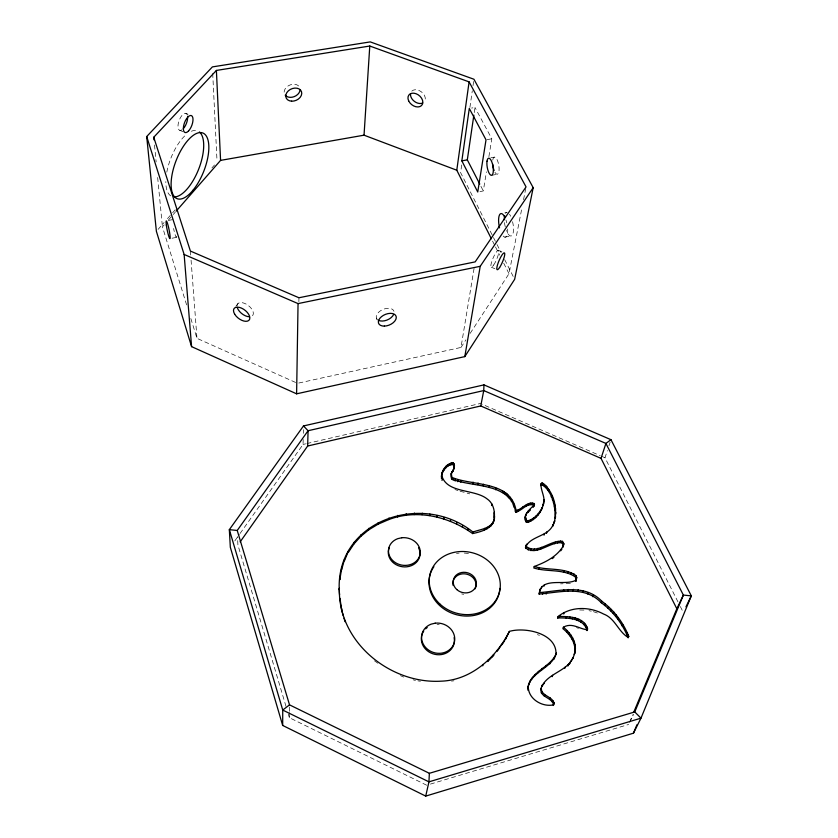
<?xml version="1.0" encoding="UTF-8"?>
<svg xmlns="http://www.w3.org/2000/svg" width="838" height="838" viewBox="0 0 838 838"><rect width="100%" height="100%" fill="white"/><g stroke="black" fill="none" stroke-linecap="round" stroke-linejoin="round"><path stroke-width="0.63" stroke-dasharray="4.19 3.14" d="M426.689 785.216L289.361 717.674L289.435 712.551M289.445 711.263L289.529 704.863M298.883 301.649L298.946 297.762M240.077 533.481L303.063 444.433L303.178 439.5M303.325 433.34L303.408 429.643M461.707 164.96L460.617 172.638L492.912 236.421M469.919 107.39L472.297 90.755M473.02 85.644L473.753 80.521M474.235 112.575L474.978 107.463L471.564 108.06M479.975 191.577L483.306 190.938L486.417 171.863M488.9 156.591L491.801 138.783L474.978 107.463M298.799 383.029L460.984 347.445L474.318 266.987M470.17 333.346L509.012 273.691L522.043 207.332M523.551 199.674L525.803 188.183M677.973 601.883L604.984 457.747L607.382 450.53M608.975 445.711L610.169 442.097M629.663 722.042L632.669 714.814M629.767 722.178L633.654 714.206M460.984 347.445L465.928 339.851M234.829 540.898L239.322 534.539M235.876 306.258L238.002 303.534M158.099 229.371L164.08 222.541M167.495 218.634L171.769 213.753M172.628 212.779L175.194 209.856M211.941 167.904L214.507 164.981M186.612 304.896L162.436 226.847L164.154 224.888M168.428 220.006L175.268 212.182M430.428 784.096L628.657 724.451M303.063 444.433L305.619 443.847M306.886 443.543L480.373 403.487L600.197 455.663M504.874 237.154L510.614 236.002M504.822 212.894L507.126 212.443A11.973 4.117 79.4 0 0 505.241 213.795M491.613 175.32L497.363 174.241M172.062 238.222L176.389 237.405M168.459 220.415L172.796 219.619M490.859 157.774L494.315 157.135M487.171 139.621L491.801 138.783M451.535 681.116L453.945 680.791M570.364 583.426L560.57 583.856M579.718 609.991L584.453 610.095M417.932 680.865L420.404 681.242M589.02 610.672L591.219 611.174M460.104 491.204L469.772 493.875M413.113 679.796L415.459 680.477M454.94 489.518L457.904 490.534M593.409 611.667L597.452 613.06M537.388 634.617L539.452 635.351M576.523 627.599L578.471 628.364M185.889 113.381L188.037 114.251M179.782 130.361L182.998 131.671M498.369 250.321L501.931 251.819M491.351 267.217L494.902 268.726M400.417 675.658L403.717 677.062M601.391 456.186L604.984 457.747M190.834 318.524L196.972 338.343L297.532 383.312M374.46 660.805L378.535 663.717M480.939 186.34L483.306 190.938M493.498 237.583L496.442 243.376M497.028 244.539L501.134 252.657M504.665 259.612L513.464 277.011M680.33 606.534L682.677 611.174M492.576 241.135L494.923 245.785M495.509 246.948L499.616 255.087M503.732 263.226L509.012 273.691M376.409 318.094L377.257 320.126M286.009 706.413L237.919 545.056L237.521 536.55M288.241 713.924L289.361 717.674M154.506 145.037L156.14 161.912M157.659 177.499L162.436 226.847M190.394 251.065L190.687 254.982M191.074 260.189L196.972 338.343M212.705 73.419L217.011 160.749M411.793 91.133A8.244 5.908 38.3 0 1 421.336 91.813A8.244 5.908 38.3 0 1 424.866 100.927M492.744 160.152A8.684 2.954 80.3 0 1 497.081 159.649A8.684 2.954 80.3 0 1 498.757 172.293A8.684 2.954 80.3 0 1 494.116 170.533M182.076 129.764A9.019 3.928 -69.5 0 1 177.97 126.454A9.019 3.928 -69.5 0 1 181.898 115.518A9.019 3.928 -69.5 0 1 187.345 115.11M176.671 236.243A9.082 1.006 78.4 0 1 173.581 228.502M507.692 229.004A11.983 4.064 79.4 0 1 502.538 235.248M505.922 219.923A11.983 4.064 79.4 0 1 506.781 222.856M237.028 306.142A9.48 5.206 37.5 0 1 248.132 305.367A9.48 5.206 37.5 0 1 251.065 316.534M284.145 92.149A8.275 6.191 -23.2 0 1 290.126 84.931A8.275 6.191 -23.2 0 1 299.103 86.461M512.573 221.703A11.973 4.117 79.4 0 1 512.28 235.143A11.973 4.117 79.4 0 1 506.393 230.492M505.241 226.731A11.973 4.117 79.4 0 1 504.403 221.672M509.494 214.266A11.973 4.117 79.4 0 1 510.667 216.246M377.184 319.372A9.417 5.677 -22.9 0 1 382.285 309.756A9.417 5.677 -22.9 0 1 393.975 311.307M170.743 195.893A35.238 14.948 -68.6 0 1 165.83 181.595M166.814 172.146A35.238 14.948 -68.6 0 1 186.507 134.321M191.399 131.252A35.238 14.948 -68.6 0 1 198.313 131.21M456.511 553.394A35.772 31.205 15.2 0 1 459.088 553.122M464.294 553.08A35.772 31.205 15.2 0 1 469.982 553.813M463.707 594.299A11.69 10.192 15.2 0 1 461.696 593.901M437.059 624.509A16.666 15 15.4 0 1 439.206 624.645M493.697 265.007A9.155 1.886 -66.8 0 0 498.736 250.709A9.155 1.886 -66.8 0 0 492.105 260.597A9.155 1.886 -66.8 0 0 493.697 265.007"/><path stroke-width="1.26" d="M282.678 725.446L282.741 710.058L229.34 529.647L303.492 425.945L483.966 384.883L610.965 439.688L691.308 595.86L640.976 718.166L633.465 733.177L425.725 796.1L282.678 725.446L230.324 547.256L229.34 529.647L237.238 530.475L308.08 430.732L483.746 390.571L605.916 443.438L683.368 595.085L634.764 711.933L429.36 773.306L289.529 704.863L237.238 530.475M296.61 393.829L298.045 303.597L184.13 254.459L146.692 136.552L212.391 66.904L370.26 41.9L473.931 79.243L533.188 187.66L514.647 279.326L464.807 356.611L296.61 393.829L191.588 346.639L156.392 231.319L146.692 136.552M240.171 541.861L307.651 446.015L308.08 430.732L303.492 425.945M483.966 384.883L483.746 390.571L480.761 405.959L307.651 446.015M587.553 629.16C584.652 616.737 568.311 616.276 558.098 616.527L557.605 617.973C567.797 617.721 584.117 618.193 587.009 630.595L587.553 629.16L587.134 629.747C579.414 629.034 571.987 622.194 563.377 627.212L562.885 628.647C570.531 634.691 576.963 644.401 574.281 654.53C578.189 644.139 571.411 633.476 563.377 627.212M429.36 773.306L428.951 781.854L425.725 796.1M339.589 594.781C332.183 521.466 421.147 490.45 472.946 532.046C480.226 529.27 491.728 528.652 494.116 519.424C495.258 512.07 493.655 503.261 487.056 498.872C474.182 488.638 446.183 493.76 441.636 474.999L441.448 478.508M554.306 522.294L554.766 520.754L552.651 526.222C559.051 512.385 554.871 492.084 542.385 483.055L541.537 483.191L540.573 485.537L541.537 483.191M541.107 484.762L541.956 484.626C552.493 491.393 555.395 506.54 555.185 518.272L555.646 516.732M491.403 238.809L456.783 170.219L364.038 135.18L369.778 46.027L216.393 70.434L153.752 137.243L154.003 139.841M339.935 578.199L339.83 579.707L341.653 568.51M339.285 589.69L339.39 588.203C337.62 641.51 389.733 684.143 440.998 681.179C471.312 680.288 496.316 657.264 509.368 631.402C525.353 626.709 557.113 633.465 555.971 654.31C551.09 669.153 528.076 672.621 527.877 690.177M553.499 704.056L553.405 705.491L554.012 702.694C551.844 697.048 544.889 696.409 541.861 691.497L541.18 688.208L540.709 689.58L541.379 692.869C544.396 697.771 551.341 698.41 553.499 704.056L554.012 702.694M339.998 598.374L341.632 610.095L343.339 615.899M341.548 570.018L344.575 559.218M341.632 610.095L341.736 608.618M344.47 560.737L348.734 550.451M348.618 551.98L354.024 543.852L354.149 542.312M354.024 543.852L360.707 536.446L360.843 534.906M526.002 545.129L525.908 546.135C536.729 555.29 550.199 539.882 562.235 541.285L563.869 543.747L563 547.099L562.989 543.81L561.764 542.804C549.749 541.4 536.289 556.809 525.489 547.654C529.459 535.995 548.262 536.949 553.111 524.682M360.707 536.446L368.71 529.857L368.867 528.317M541.002 483.966C540.552 491.183 546.229 497.95 543.118 505.241L544.019 499.762M368.71 529.857L378.064 524.2L378.231 522.65M378.064 524.2L388.811 519.56L389 517.999M576.219 578.985L575.915 581.404L576.733 577.497L575.905 575.517C564.047 567.148 547.664 570.688 534.235 566.478L533.796 567.986C547.204 572.186 563.555 568.646 575.392 577.005L576.219 578.985L576.733 577.497M388.811 519.56C416.905 508.907 448.78 516.491 472.622 533.576C481.84 531.596 495.09 528.076 494.535 516.135M397.537 516.931L397.736 515.38M405.99 515.318L406.21 513.767M456.783 170.219L469.091 81.883L369.778 46.027M461.843 160.865L469.29 108.458L486.019 139.831L477.744 191.996L461.843 160.865L467.311 159.859L473.858 115.131M414.171 514.626L414.401 513.066M441.375 476.581C441.794 470.443 446.623 462.754 453.337 462.995L454.458 465.603L453.547 469.469L451.357 473.48L451.525 478.917C472.642 487.905 510.237 481.766 515.705 512.081C521.812 510.971 526.547 502.831 533.481 504.989L533.921 506.414L534.487 504.057L533.9 503.439C526.955 501.271 522.221 509.42 516.093 510.531C510.604 480.184 472.957 486.333 451.808 477.335L451.357 473.48M453.264 471.061L454.364 464.346M422.059 514.741L422.3 513.181M539.106 594.058L539.567 592.581C560.413 590.916 585.029 583.657 601.894 601.296C613.908 610.095 623.357 622.613 628.772 636.398L628.154 637.823C622.749 624.059 613.322 611.551 601.328 602.763C584.495 585.134 559.931 592.393 539.106 594.058C541.159 575.685 565.514 586.684 576.429 579.927M539.567 592.581L540.101 589.072M429.653 515.569L429.904 514.019M441.961 473.145L441.689 474.727C443.312 469.95 447.513 464.147 453.054 464.587L454.081 465.938M442.317 472.988L442.579 471.396M443.134 471.385L443.407 469.793M442.024 480.467L442.296 478.886M444.067 469.961L444.339 468.369M436.912 517.025L437.185 515.475M445.847 467.803L446.12 466.211M464.807 356.611L480.216 266.316L533.188 187.66M447.911 466.085L448.183 464.493M450.174 464.849L450.446 463.257M451.253 464.514L451.525 462.922M452.227 464.409L452.51 462.817M451.074 475.073L451.692 472.15M453.054 464.587L453.337 462.995M451.106 477.031L451.389 475.45M451.986 471.48L451.41 473.732M443.847 519.015L444.119 517.465M453.693 465.08L453.976 463.487M452.625 471.721L452.908 470.139M451.525 478.917L451.808 477.335M453.913 468.882L454.458 465.603M453.107 480.143L453.389 478.561M455.181 481.033L455.463 479.451M450.415 521.435L450.697 519.885M457.737 481.672L458.03 480.09M460.774 482.154L461.078 480.572M456.605 524.19L456.899 522.65M462.387 527.196L462.691 525.656M472.789 483.704L473.114 482.133M628.772 636.398L627.997 637.33C618.14 631.412 614.987 618.151 603.57 614.034C589.46 606.45 570.95 606.157 558.098 616.527M467.73 530.36L468.054 528.82M477.754 484.594L478.089 483.013M472.622 533.576L472.946 532.046M483.212 485.82L483.547 484.249M489.141 487.496L489.486 485.925M484.395 529.92L484.741 528.38M491.571 505.555L491.927 503.994M495.572 489.727L495.928 488.156M486.993 528.82L487.339 527.28M489.298 527.479L489.654 525.939M493.928 513.694L494.294 512.144M491.246 525.782L491.602 524.232M492.754 523.645L493.111 522.095M493.76 520.974L494.116 519.424M502.496 492.608L502.863 491.037M543.558 503.68C541.673 511.976 535.597 520.126 527.165 522.42L526.243 522.116C522.074 515.202 530.129 509.095 534.34 504.853M527.814 688.092C529.962 671.102 551.195 667.582 556.463 652.896M503.973 493.383L504.34 491.812M505.387 494.347L505.764 492.786M506.749 495.488L507.126 493.917M508.038 496.787L508.415 495.227M509.253 498.233L509.63 496.672M511.442 501.522L511.829 499.961M513.285 505.251L513.673 503.69M514.05 507.241L514.438 505.691M515.255 511.442L515.642 509.892M515.705 512.081L516.093 510.531M516.512 512.112L516.899 510.562M517.622 511.651L518.02 510.101M522.336 508.53L522.744 506.98M482.74 665.843L483.107 664.44M526.117 506.173L526.526 504.612M528.055 505.262L528.464 503.701M525.866 514.563L525.457 516.114L526.809 512.783M525.017 518.01L525.426 516.47L526.652 520.566L526.243 522.116M525.216 520.01L525.636 518.471M488.051 660.135L487.674 661.538L493.991 654.991M528.108 511.117L527.689 512.667L530.444 510.017M529.962 504.686L530.37 503.125M531.784 504.549L532.203 502.999M527.165 522.42L527.573 520.88C534.319 519.214 539.358 513.327 542.354 507.315L541.914 508.876M528.726 522.084L529.145 520.545M533.481 504.989L533.9 503.439M492.461 656.751L492.849 655.337M533.209 507.367L533.628 505.806M534.057 505.618L534.487 504.057M530.768 521.142L531.187 519.591M541.956 484.626L542.385 483.055M533.104 519.623L533.534 518.083M525.489 547.654L525.908 546.135M497.049 651.461L497.447 650.047M526.306 545.632L526.725 544.113M543.024 485.024L543.453 483.463M526.096 548.649L526.515 547.13M535.566 517.601L535.995 516.051M544.239 485.872L544.669 484.301M545.496 487.046L545.936 485.474M501.773 644.286L497.772 650.508M537.965 515.098L538.405 513.547M528.223 550.053L528.642 548.534M540.143 512.175L540.583 510.625M546.743 488.46L547.183 486.888M505.764 638.064L505.366 639.499L509.368 631.402M547.874 490L548.314 488.439M530.873 550.639L531.302 549.12M548.806 491.571L549.246 490.01M533.953 550.545L534.393 549.026M551.257 497.007L551.708 495.447M537.336 549.906L537.776 548.387M552.378 499.783L552.829 498.222M544.019 535.178L544.47 533.659M553.478 502.978L553.928 501.417M540.908 548.88L541.348 547.361M546.47 533.408L546.921 531.879M554.431 506.508L554.892 504.958M555.123 510.29L555.573 508.739M538.729 568.971L539.18 567.473M555.416 514.239L555.877 512.699M554.808 543.736L555.28 542.217M541.348 587.972L541.809 586.495M543.998 586.171L544.459 584.694M557.637 542.909L558.108 541.39M542.469 594.289L542.919 592.822M559.994 542.553L560.465 541.034M561.764 542.804L562.235 541.285M546.135 594.069L546.596 592.602M562.989 543.81L563.471 542.291M563.387 545.266L563.869 543.747M563.429 572.354L563.922 570.867M633.675 712.394L676.832 608.755L601.024 458.376L605.916 443.438L610.965 439.688M528.548 684.981L529.008 683.599M530.025 681.881L530.475 680.498M532.14 678.801L532.601 677.418M567.462 573.161L567.955 571.673M534.843 675.753L535.314 674.36M563.262 591.377L563.754 589.9M570.888 574.166L571.39 572.679M538.048 672.725L538.52 671.332M567.986 590.926L568.489 589.449M573.569 575.423L574.082 573.936M541.673 669.73L542.144 668.336M540.709 689.58C545.014 673.49 566.54 672.327 573.098 657.694L567.818 665.99L568.342 664.597M575.392 577.005L575.905 575.517M563.754 614.034L564.246 612.578M545.632 666.776L546.114 665.382M572.825 590.821L573.339 589.355M542.312 684.897L541.83 686.28L544.375 683.001M549.864 663.864L550.346 662.47M566.153 618.182L566.656 616.726M541.379 692.869L541.861 691.497M577.759 591.219L578.272 589.743M554.148 659.045L554.641 657.641M569.505 618.475L570.008 617.019M566.519 631.978L567.033 630.543M544.25 696.106L544.731 694.744M572.323 618.873L572.836 617.428M552.148 676.675L552.64 675.292M582.745 592.246L583.279 590.769M568.426 634.02L568.939 632.596M574.69 619.376L575.214 617.931M570.374 636.503L570.898 635.078M576.67 619.973L577.193 618.528M587.773 594.027L588.307 592.56M549.707 699.259L550.199 697.897M578.325 620.644L578.849 619.198M572.186 639.394L572.71 637.969M580.944 622.163L581.478 620.728M573.663 642.662L574.187 641.238M552.347 701.993L552.85 700.641M564.822 668.326L565.336 666.933M592.812 596.719L593.356 595.252M574.638 646.287L575.161 644.872M569.578 663.937L570.102 662.533M584.159 624.75L584.694 623.304M574.899 650.257L575.434 648.842M572.993 657.956L574.805 653.127M585.689 626.793L586.233 625.358M586.631 628.437L587.176 627.002M587.05 629.694L587.585 628.259M601.328 602.763L601.894 601.296M604.858 605.528L605.424 604.072M607.979 608.22L608.556 606.764M610.766 610.881L611.352 609.425M613.29 613.573L613.877 612.128M615.626 616.37L616.213 614.924M617.836 619.324L618.434 617.889M633.465 733.177L636.953 724.713M622.173 625.986L622.781 624.551M626.897 634.073L627.505 632.638M627.809 636.325L628.427 634.9M676.832 608.755L683.368 595.085L691.308 595.86L685.945 606.848M563.482 545.58C557.417 556.359 545.444 562.382 534.235 566.478M502.035 644.673L504.696 640.536M539.651 590.549L540.782 588.831M560.706 550.807L561.889 549.236M176.116 211.207L220.572 160.383L364.038 135.18M553.908 704.13L552.776 705.009C541.673 706.989 528.202 698.724 528.275 686.71M289.529 704.863L282.741 710.058L428.951 781.854L640.976 718.166L634.764 711.933M552.2 558.632L553.918 557.343M557.605 617.973L560.685 616.003M298.045 303.597L480.216 266.316M526.652 520.566L527.573 520.88M480.761 405.959L601.024 458.376M469.091 81.883L526.055 186.905L475.167 261.885L298.946 297.762L190.394 251.065L153.752 137.243M467.311 159.859L479.755 184.035M344.02 618.214L345.046 621.702M184.13 254.459L191.588 346.639M493.991 514.7L494.169 517.685M216.393 70.434L220.572 160.383M199.413 131.954A35.238 14.948 -68.6 0 1 198.889 168.606A35.238 14.948 -68.6 0 1 174.493 196.951M422.645 103.043A8.244 5.908 38.3 0 1 414.464 101.45A8.244 5.908 38.3 0 1 410.494 93.94M494.116 170.533A8.684 2.954 80.3 0 1 492.681 164.154M187.628 116.702A9.019 3.928 -69.5 0 1 183.333 128.654M300.119 89.509A8.275 6.191 -23.2 0 1 294.148 96.663A8.275 6.191 -23.2 0 1 285.213 95.176M499.532 227.863A11.983 4.064 79.4 0 1 499.521 214.874A11.983 4.064 79.4 0 1 504.885 217.388M249.399 316.764A9.48 5.206 37.5 0 1 237.364 307.85M393.651 314.47A9.417 5.677 -22.9 0 1 378.493 320.336M504.308 219.724A11.973 4.117 79.4 0 1 504.644 215.565M499.877 588.402A35.772 31.205 15.2 0 1 454.196 614.034A35.772 31.205 15.2 0 1 433.885 566.687M452.908 582.651A11.69 10.192 15.2 0 1 467.227 574.281A11.69 10.192 15.2 0 1 475.104 588.842M453.086 585.343A11.69 10.192 15.2 0 1 452.876 583.541M418.56 547.78A15.932 13.817 8.9 0 1 404.691 566.917A15.932 13.817 8.9 0 1 389.314 547.549M454.133 637.603A16.666 15 15.4 0 1 434.932 654.352A16.666 15 15.4 0 1 423.724 631.098M425.652 628.835A16.666 15 15.4 0 1 427.212 627.557M435.194 623.179L431.099 624.163A16.697 15.021 15.3 0 0 427.537 649.293A16.697 15.021 15.3 0 0 454.196 642.84A16.697 15.021 15.3 0 0 435.194 623.179M401.758 537.755L397.82 538.645A15.953 13.827 8.9 0 0 393.996 561.649A15.953 13.827 8.9 0 0 419.681 555.845A15.953 13.827 8.9 0 0 401.758 537.755M192.939 190.31A35.269 14.822 -68.6 0 0 204.629 134.07A35.269 14.822 -68.6 0 0 172.356 173.152A35.269 14.822 -68.6 0 0 192.939 190.31M408.63 100.822A8.254 5.908 38.2 0 0 421.472 105.609A8.254 5.908 38.2 0 0 416.067 93.73A8.254 5.908 38.2 0 0 408.63 100.822M487.014 161.147A8.694 2.923 80.3 0 0 490.827 175.184A8.694 2.923 80.3 0 0 492.472 163.934A8.694 2.923 80.3 0 0 487.014 161.147M166.343 225.202A9.092 0.964 78.4 0 0 169.905 238.631A9.092 0.964 78.4 0 0 168.061 225.338A9.092 0.964 78.4 0 0 166.343 225.202M188.623 130.875A9.029 3.886 -69.5 0 0 192.122 116.147A9.029 3.886 -69.5 0 0 183.794 125.092A9.029 3.886 -69.5 0 0 188.623 130.875M291.582 101.178A8.296 6.191 -23.2 0 0 301.512 91.719A8.296 6.191 -23.2 0 0 288.178 90.996A8.296 6.191 -23.2 0 0 291.582 101.178M384.38 326.108A9.448 5.667 -22.9 0 0 396.123 316.355A9.448 5.667 -22.9 0 0 381.426 316.722A9.448 5.667 -22.9 0 0 384.38 326.108M234.661 314.145A9.501 5.196 37.4 0 0 248.834 320.409A9.501 5.196 37.4 0 0 241.501 308.122A9.501 5.196 37.4 0 0 234.661 314.145M499.595 267.5A9.176 1.844 -66.8 0 0 504.665 253.202A9.176 1.844 -66.8 0 0 498.076 263.122A9.176 1.844 -66.8 0 0 499.595 267.5M440.18 604.282A35.835 31.226 15.2 0 0 499.291 592.686A35.835 31.226 15.2 0 0 454.835 552.211A35.835 31.226 15.2 0 0 440.18 604.282M456.804 589.575A11.711 10.203 15.2 0 0 476.089 585.699A11.711 10.203 15.2 0 0 461.487 572.532A11.711 10.203 15.2 0 0 456.804 589.575"/></g></svg>
